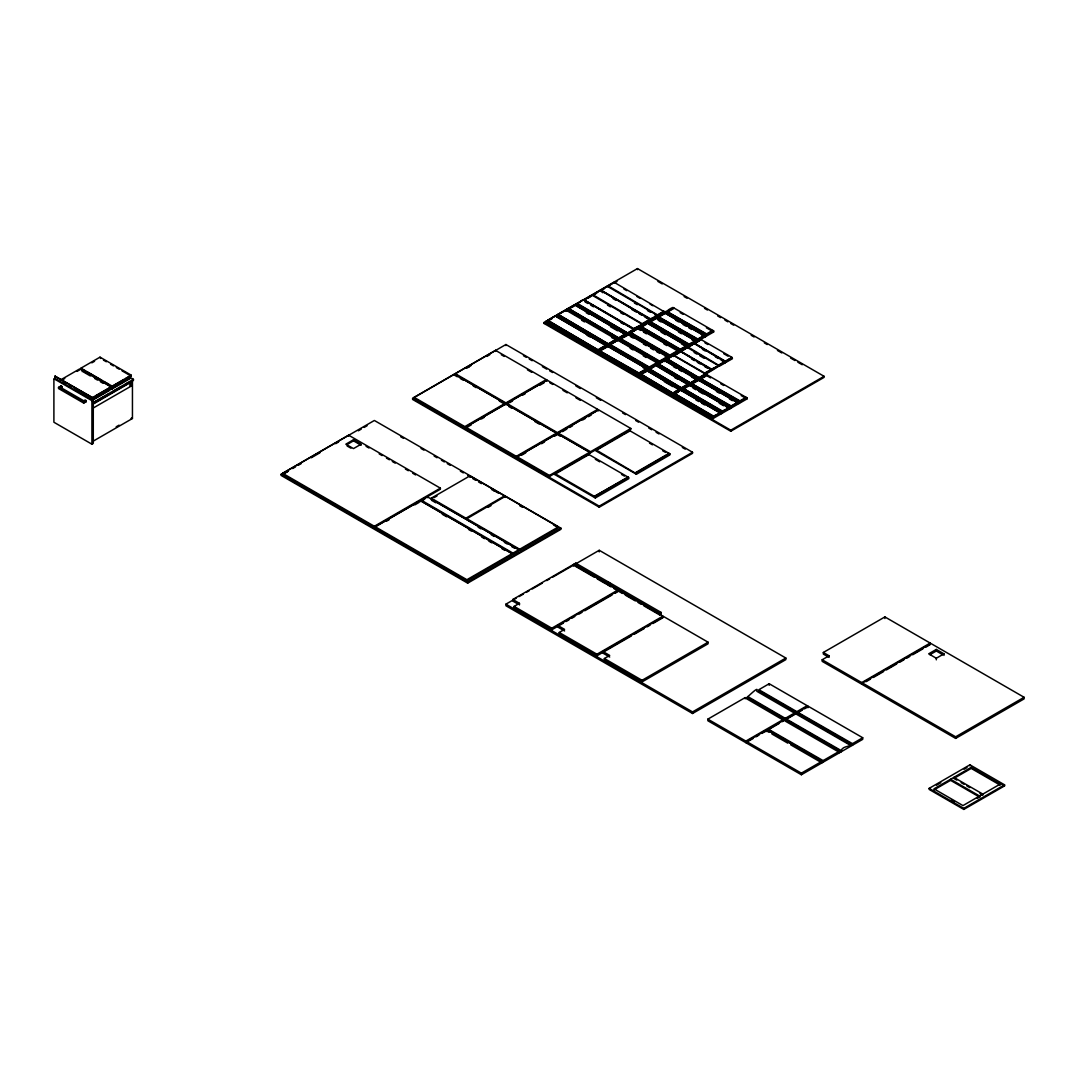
<?xml version="1.0" encoding="UTF-8"?>
<svg xmlns="http://www.w3.org/2000/svg" width="1078" height="1078" viewBox="0 0 1078 1078"><rect width="100%" height="100%" fill="white"/><g stroke="black" fill="none" stroke-linecap="round" stroke-linejoin="round"><path stroke-width="1.5" d="M55.045 378.391L53.9 378.984L53.9 422.239L91.913 444.19L93.287 443.395L93.287 397.998L55.045 376.182L55.045 378.391L93.058 400.329L91.913 401.003L91.913 444.19M93.045 400.45L93.058 398.132L55.045 376.182M765.825 731.45L766.337 730.224L746.609 741.543L746.609 743.133L801.372 774.745L862.723 739.333L862.723 737.743L807.961 706.13L794.796 714.162L794.89 712.814L785.7 718.096L785.889 719.255L783.248 720.832L783.302 719.484L745.855 741.098L707.842 719.147L707.842 720.737L745.855 742.688L753.131 738.484M795.241 714.135L795.753 713.34L786.293 718.959L841.231 750.598C842.578 751.838 837.027 753.872 838.873 751.541L823.403 760.435C824.845 761.432 819.482 764.612 821.005 761.836L801.372 773.155L746.609 741.543M783.746 720.67L784.151 719.929L768.479 729.254L823.511 760.839M862.723 737.743L852.779 743.483C853.426 746.811 842.376 745.329 841.325 750.558M758.858 691.294L759.181 689.516L769.18 683.735L807.193 705.686L807.193 707.276L804.606 708.772M797.626 713.407L852.24 745.383L797.477 713.771L797.882 712.329L852.873 743.887M745.289 697.965L783.154 720.023M707.842 719.147L745.235 697.56C742.297 703.557 759.977 683.331 756.837 691.294L794.796 713.286M759.235 690.809L797.248 712.747M766.202 731.558L768.749 729.227M785.7 719.417L747.687 697.466M786.078 720.347L786.563 718.932M798.016 713.191L852.779 744.804M850.38 745.302L795.564 713.717M60.705 379.847L79.745 368.851L110.953 386.867L110.953 387.837L93.058 398.132M80.971 368.15L100.011 357.155L131.22 375.171L131.22 376.141L112.179 387.137L80.971 369.121L80.971 368.15L112.179 386.167L131.22 375.171M62.066 380.035L64.788 378.459M77.023 371.398L79.745 369.821M91.846 362.841L94.568 361.265M81.578 369.471L85.054 370.765M60.503 387.379L83.761 400.8L85.216 399.965L86.213 401.69L83.761 403.105L58.522 388.525L58.522 387.379L60.974 385.964L61.958 386.544L61.958 387.689L60.503 388.525L60.503 387.379L61.958 386.544M86.213 400.531L83.761 401.946L58.522 387.379M110.953 386.867L91.9 397.863L74.881 388.04M96.023 395.761L108.352 388.632M111.56 386.786L123.135 380.103M125.883 378.513L128.619 376.936M93.26 399.251L129.077 378.567M93.274 399.817L109.727 390.317L109.727 387.837L110.953 387.837M109.323 387.258L112.179 388.902L129.993 378.607L129.993 376.141L131.22 376.141M92.668 402.849L133.443 379.321L133.443 380.372L92.668 403.913M94.514 402.148L108.676 393.969M112.934 391.516L121.423 386.611M125.681 384.159L128.511 382.515M92.681 404.358L130.923 382.272L130.923 386.247L92.681 408.333M116.195 426.807L119.079 425.15M131.071 418.749L131.529 417.954L132.446 418.493L132.446 379.806M93.139 441.185L132.446 418.493M282.584 473.282L348.598 435.175L440.376 488.159L440.376 489.223L374.362 527.331L282.584 474.347L282.584 473.282L374.362 526.266L440.376 488.159M414.141 397.337L454.444 374.066L505.151 403.334L505.151 404.398L464.847 427.67L414.141 398.388L414.141 397.337L464.847 426.605L505.151 403.334M455.212 373.621L495.516 350.35L546.223 379.631L546.223 380.682L505.919 403.954L455.212 374.686L455.212 373.621L505.919 402.902L546.223 379.631M551.882 318.859L545.697 321.918L546.681 320.813L596.942 350.35M547.611 320.274L598.317 350.08L547.611 320.274L555.251 315.867L605.957 345.674L595.945 351.455L546.155 322.174M558.391 315.113L556.019 315.948L557.016 314.843L607.722 344.65L598.721 339.462M557.932 314.318L608.639 344.125L557.932 314.318L565.573 309.898L616.589 339.53L618.044 338.694L567.338 308.887L566.341 309.453L566.799 310.787M568.254 308.348L574.372 304.818L625.078 334.099L618.961 338.155L568.254 308.348L618.961 338.155M577.512 304.077L575.14 304.912L576.137 303.807L626.385 333.345M577.053 303.282L627.76 333.089L577.053 303.807L583.171 299.738L633.877 329.545L625.388 334.449L575.598 305.182M281.062 474.347L374.362 420.474L560.991 528.22L560.991 529.271L467.677 583.144L281.062 475.398L281.062 474.347L467.677 582.093L560.991 528.22M412.604 398.388L505.919 344.515L692.548 452.261L692.548 453.326L599.233 507.199L412.604 399.453L412.604 398.388L599.233 506.134L692.548 452.261M544.161 322.443L637.475 268.57L824.091 376.316L824.091 377.367L730.79 431.24L544.161 323.494L544.161 322.443L730.79 430.189L824.091 376.316M545.697 321.918L547.139 321.608M547.611 320.813L555.251 315.867M556.019 315.948L557.016 315.382L595.878 337.818M557.932 314.843L565.573 310.424L566.031 311.219M566.341 309.992L573.604 306.327M568.254 308.887L574.83 305.613M575.14 304.912L576.137 304.333L583.71 308.712M577.053 303.807L583.171 299.738M583.939 299.832L634.187 328.844L642.286 324.694L634.646 329.639L583.939 299.832L592.038 295.156L643.054 324.788L650.708 320.368L650.25 319.573L642.596 323.993L592.806 294.712L592.348 295.507L600.459 290.292L650.25 319.573M592.348 294.981L600.459 290.292M600.756 290.117L651.004 319.128L657.593 315.867L651.476 319.923L600.756 290.117L607.332 286.317L658.348 315.948L664.466 311.892L659.574 315.248M607.642 286.142L614.217 282.342L664.008 311.623L657.89 315.153L608.1 285.872L607.642 286.667L614.217 282.342M282.584 474.347L288.325 471.032M292.637 468.539L295.507 466.882M298.377 465.224L301.247 463.567M311.286 457.773L319.897 452.8M335.676 443.691L338.546 442.034M468.162 367.194L471.046 365.536M486.879 356.4L489.762 354.729M583.939 300.358L592.038 295.156M600.756 290.642L607.332 286.317M285.427 472.878L288.352 471.194M358.327 430.796L361.251 429.111M364.162 427.427L367.072 425.743M466.558 368.312L469.469 366.628M544.161 323.494L548.54 320.974M567.486 310.033L570.41 308.348M587.901 298.242L590.811 296.571M593.735 294.887L596.646 293.203M601.025 290.669L603.936 288.985M614.15 283.096L617.061 281.412M546.155 322.699L548.877 321.123M556.477 316.218L559.212 315.167M353.49 439.77L345.836 444.19L353.49 448.596L361.13 444.19L353.49 439.77L353.49 440.821L361.13 445.241M347.116 444.513L353.49 440.821M634.187 328.318L641.828 324.424M642.596 323.454L650.25 319.048M651.004 318.603L657.135 315.598M657.89 314.628L664.008 311.097M545.697 321.379L596.404 350.66L605.957 345.135M556.477 316.743L606.267 345.486L608.181 343.855M608.639 343.599L616.293 339.179L606.267 345.486M566.341 309.453L617.047 338.735L625.078 334.099M625.388 334.449L633.877 329.019M634.187 328.844L642.286 324.694M642.596 323.993L650.708 319.829M651.004 319.128L657.593 315.867M465.615 427.05L505.919 403.778L556.625 433.06L556.625 434.111L516.322 457.382L465.615 428.114L465.615 427.05L516.322 456.331L556.625 433.06M506.687 403.334L546.991 380.062L597.697 409.344L597.697 410.408L557.393 433.679L506.687 404.398L506.687 403.334L557.393 432.615L597.697 409.344M643.121 367.652L647.487 370.172L637.933 375.696L597.172 352.156L597.172 351.105C598.654 349.42 598.762 352.371 598.155 350.525M617.963 340.149L599.543 350.795C598.047 348.437 607.588 345.445 607.642 346.105L647.487 369.121L647.945 371.317L679.383 389.468L687.872 384.576L655.518 365.361L649.401 368.892L681.754 388.107L649.401 368.892M649.252 368.636C648.35 367.787 653.942 365.927 657.823 363.151L657.823 364.216L648.255 369.741L607.493 346.2L607.493 345.135C608.976 343.464 609.083 346.402 608.491 344.569M617.505 339.88C593.116 353.759 633.594 330.825 610.323 344.569L649.252 367.046L656.906 362.626L657.364 363.421L649.252 367.571L610.323 345.095M617.963 340.675L617.815 339.179C619.298 337.495 619.419 340.446 618.812 338.6M686.807 345.89L680.231 349.151L641.302 326.674L680.231 349.69L686.807 345.89L687.265 347.21L679.234 351.846L638.472 328.318L620.187 338.869C624.809 331.485 635.185 333.318 620.645 338.6L659.574 361.076L667.228 356.67L667.686 357.451L659.574 361.615L620.645 339.139M628.299 334.719L628.137 333.21C629.633 331.539 629.741 334.476 629.134 332.644M638.163 327.955C613.759 341.847 654.252 318.899 630.967 332.644L669.896 355.12L677.55 350.7L678.008 351.495L669.896 355.646L630.967 333.169M638.621 328.75L638.472 327.254C639.955 325.583 640.062 328.52 639.456 326.674M666.312 312.243L665.854 311.448L664.856 312.014L664.856 313.078L705.618 336.619L713.649 331.984L713.649 330.919L673.804 307.917L640.844 326.944C639.227 324.667 647.514 322.578 647.42 323.144L686.349 345.62M695.606 340.81L689.017 344.084L650.088 321.608L689.017 344.61L696.065 341.079L696.065 342.13L688.034 346.766L647.258 323.238L647.258 322.174C648.754 320.503 648.862 323.44 648.255 321.608M655.747 317.808C642.286 327.335 653.443 316.366 656.206 318.064L695.148 340.54M656.057 318.158L656.057 317.094C657.54 315.423 657.661 318.36 657.054 316.528M664.547 312.728C651.085 322.255 662.242 311.286 665.005 312.997L704.85 335.999L704.85 337.064L696.819 341.699L657.513 318.994M673.346 307.648C659.884 317.175 671.042 306.206 673.804 307.917M597.172 351.105L599.072 350.525M599.072 350L607.183 345.849M607.493 345.135L609.407 344.569M617.815 339.179L619.729 338.6M619.729 338.074L627.841 333.924M628.137 333.21L630.051 332.644M638.472 327.254L640.386 326.674M640.386 326.149L646.962 322.888M647.258 322.174L649.172 321.608M656.057 317.094L657.971 316.528M664.856 312.014L666.77 311.448M465.615 428.114L471.369 424.786M481.448 418.965L484.332 417.307M509.571 402.741L512.441 401.07M522.52 395.249L525.404 393.591M539.795 385.277L544.107 382.784M597.63 351.361L599.072 351.051L638.014 374.066M618.273 339.974L619.729 339.139L658.658 362.141L618.273 339.435M638.931 327.523L640.386 327.213L679.315 350.215L666.339 342.723M597.63 351.9L599.072 351.051M646.571 368.582L638.931 373.001L600.001 351.051L607.642 346.644M607.952 345.405L648.336 368.097L609.407 345.62M628.595 333.479L668.98 356.171L630.051 333.695M638.931 328.049L640.386 327.739L663.455 341.066M641.302 327.213L646.194 324.384M650.088 322.133L656.206 318.603M656.515 317.363L696.9 340.055L657.971 317.579M703.934 335.474L697.816 339.004L658.887 317.053L665.005 313.523M665.315 312.283L705.699 334.988L666.77 312.512M712.733 330.394L706.616 333.924L667.686 311.973L673.804 308.443M598.088 352.156L637.017 374.106L638.014 373.527M608.41 346.2L647.339 368.15L648.336 367.571M618.732 340.23L657.661 362.181L658.658 361.615M629.053 334.274L667.996 356.225L668.98 355.646M639.389 328.318L678.318 350.256L679.315 349.69M647.716 322.443L687.117 345.176L688.101 344.61L649.172 322.133L688.101 344.61M656.974 318.158L695.903 340.109L696.9 339.53M665.773 313.078L704.702 335.029L705.699 334.449M637.017 374.106L638.931 374.592L638.472 373.796M600.001 351.051L638.931 373.527L647.029 368.851M647.339 368.15L647.797 368.945L648.794 367.841M657.661 362.181L659.574 362.666L659.116 361.871M667.996 356.225L669.896 356.71L669.438 355.915M678.318 350.256L680.231 350.741L679.773 349.946M687.117 345.176L689.017 345.674L688.559 344.879M695.903 340.109L697.816 340.594L697.358 339.799M658.887 317.053L697.816 339.53L704.392 335.73M704.702 335.029L706.616 335.514L706.157 334.719M667.686 311.973L706.616 334.449L713.191 330.65M637.475 374.901L638.931 374.066M638.931 374.592C639.833 372.247 643.849 371.883 647.487 369.121M647.797 368.945L649.252 368.097M657.661 362.707L659.574 362.141M659.574 362.666C660.491 360.335 664.506 359.958 668.144 357.195L668.144 358.246L658.577 363.771L617.815 340.23M668.454 357.02L669.896 356.171M669.896 356.71C670.812 354.366 674.828 354.002 678.466 351.226L678.466 352.29L670.273 357.02M678.318 350.795L680.231 350.215M680.231 350.741C681.121 348.625 683.708 348.652 687.265 346.159M687.117 345.715L689.017 345.135M689.017 345.674C689.92 343.559 692.507 343.572 696.065 341.079M696.361 340.365L697.816 340.055M697.816 340.594C698.706 338.479 701.306 338.492 704.85 335.999M704.702 335.554L706.616 334.988M706.616 335.514C707.505 333.398 710.092 333.412 713.649 330.919M375.131 526.711L420.407 500.569L512.198 553.566L512.198 554.618L466.909 580.759L375.131 527.775L375.131 526.711L466.909 579.708L512.198 553.566M421.175 500.125L427.144 496.688L518.922 549.672L518.922 550.737L512.953 554.186L421.175 501.189L421.175 500.125L512.953 553.122L518.922 549.672M641.073 374.767L638.702 375.602L639.685 374.497L671.581 393.443M640.615 373.972L672.968 393.187L640.615 373.972L646.733 370.441L679.086 389.643L670.597 394.548L639.16 375.872M680.38 388.363L648.484 369.431L647.487 369.997L679.841 388.673L687.872 384.037M658.2 363.812L690.553 383.027L658.2 363.812L664.317 360.281L696.671 379.496L688.182 384.388L656.286 365.455L657.284 364.351L689.637 383.552L657.742 365.146L658.658 364.607M665.086 359.836L666.083 359.27L698.436 378.472L666.083 359.796L665.086 360.375L697.439 379.052L665.544 361.17L667.457 359.54M666.999 358.745L699.352 377.947L666.999 358.745L673.117 355.201L705.618 374.147L711.736 370.616L711.278 369.821L705.16 373.352L674.343 355.565L680.002 352.29M386.45 521.24L389.279 519.609M414.747 504.895L418.992 502.456M421.175 501.189L424.759 499.127M638.702 375.602L640.157 375.292M640.615 374.497L647.191 371.236M647.487 370.522L648.484 369.956L678.951 387.541M649.401 369.431L654.306 366.601M656.286 365.455L657.284 364.351M658.2 364.351L664.317 360.82L664.776 361.615M666.999 359.27L673.117 355.74L673.575 356.535M673.885 355.821L680.461 351.495L711.278 369.821M680.757 351.32L712.046 369.377L718.622 366.116L712.504 370.172L680.757 351.32L687.346 347.52L719.39 366.197L725.507 362.666L725.049 361.871L718.932 365.402L688.101 347.076L687.643 347.871L694.219 343.545L725.049 361.871M687.643 347.345L694.219 343.545M694.528 343.37L701.104 339.57L731.935 357.37L725.817 361.426L694.528 343.37L726.276 362.221L732.393 358.691L731.935 357.896M648.943 370.226L649.859 369.687M680.757 351.846L687.346 347.52M694.987 343.639L701.104 339.57M558.31 526.94L519.69 549.241L466.68 518.639L466.68 519.69L519.69 550.292L558.31 527.991L558.31 526.94L505.312 496.338L465.925 519.246L431.267 499.249L431.267 498.184L469.9 475.883L504.544 495.893L504.544 496.958M434.138 497.591L436.994 495.947M517.09 456.762L557.393 433.504L589.747 452.181L589.747 453.232L549.443 476.503L517.09 457.827L517.09 456.762L549.443 475.452L589.747 452.181M558.161 433.06L598.465 409.788L630.819 428.465L630.819 429.529L590.515 452.8L558.161 434.111L558.161 433.06L590.515 451.736L630.819 428.465M521.402 455.334L525.727 452.841M541.56 443.705L544.444 442.034M554.51 436.226L557.393 434.555L560.21 436.186M562.473 431.618L566.799 429.125M569.669 427.467L572.553 425.81M582.632 419.989L585.516 418.331M588.386 416.66L591.27 415.003M705.16 372.826L711.278 369.296M712.046 368.851L718.164 365.846M718.932 364.876L725.049 361.346M725.817 360.901L731.935 357.37M705.16 373.352L711.736 370.091M712.046 369.377L718.622 366.116M718.932 365.402L725.507 362.141M725.817 361.426L732.393 358.166M670.597 394.548L679.086 389.118M688.182 384.388L696.671 378.957M696.981 378.782L698.894 377.677M699.352 377.421L705.47 373.891L696.981 379.321M720.158 412.834L713.569 416.095L674.639 393.618L713.569 416.634L720.616 413.103L720.616 414.154L712.585 418.79L671.81 395.262L671.81 394.198C673.305 392.513 673.413 395.464 672.807 393.618M680.757 390.088C666.002 399.345 678.224 388.255 680.757 390.088L719.7 412.564M728.944 407.754L722.368 411.028L683.439 388.552L722.368 411.553L729.402 408.023L729.402 409.074L721.371 413.709L680.609 390.182L680.609 389.118C682.091 387.447 682.212 390.384 681.606 388.552M689.098 384.752L682.98 388.808L682.522 388.013L689.098 384.752L689.556 385.547L683.439 389.077M689.556 385.547L689.408 384.037C690.89 382.367 690.998 385.304 690.405 383.472M697.897 379.672L691.321 383.472L697.439 379.402L698.355 380.467L692.238 383.997L731.167 405.948L737.285 402.404L738.201 403.994L730.17 408.643L689.408 385.102M698.355 380.467L698.207 378.957C699.689 377.287 699.797 380.224 699.191 378.391M707.155 374.861C692.386 384.105 704.621 373.015 707.155 374.861L747 397.863L747 398.927L738.969 403.563L698.207 380.022M671.81 394.198L673.723 393.618M673.723 393.093L680.299 389.832M680.609 389.118L682.522 388.552M689.408 384.037L691.321 383.472M698.207 378.957L700.107 378.391M700.107 377.852L706.696 374.592M672.268 394.993L673.723 394.157L712.652 417.159L672.268 394.467M681.067 389.387L698.355 379.928L737.285 402.404M698.665 379.227L700.107 378.917L739.05 401.919L713.097 386.935M674.639 394.157L678.318 392.028M689.866 384.307L718.716 400.342M698.665 379.752L700.107 379.443L710.213 385.277M746.084 397.337L739.966 400.868L701.037 378.917L707.155 375.387M431.267 498.184L465.925 518.195L504.544 495.893M488.145 507.307L491.002 505.649M555.022 473.633L581.029 458.096M588.521 454.296L581.945 457.557M596.094 449.93L622.1 434.38M629.592 430.58L623.017 433.855M554.564 474.428L595.326 497.969L628.824 478.632L627.908 477.042L594.409 496.379L554.564 473.377L554.564 474.428L581.945 458.622M582.861 458.096L588.979 454.566M596.552 450.186L623.017 434.906M623.933 434.38L630.051 430.85M672.726 395.262L711.669 417.199L712.652 416.634M681.067 389.913L721.451 412.079L682.522 389.077L721.451 411.553M690.324 385.102L730.251 406.999L721.6 402.013M699.123 380.022L738.053 401.973L739.05 401.393M711.669 417.199L713.569 417.685L713.11 416.89M720.454 412.119L722.368 412.604L721.91 411.809M729.254 407.053L731.167 407.538L730.709 406.743M692.238 383.997L731.167 406.473L737.743 402.673M738.053 401.973L739.966 402.458L739.508 401.663M701.037 378.917L739.966 401.393L746.542 397.593M711.669 417.738L713.569 417.159M713.569 417.685C714.471 415.569 717.059 415.596 720.616 413.103M720.454 412.658L722.368 412.079M722.368 412.604C723.257 410.489 725.858 410.516 729.402 408.023M729.254 407.578L731.167 406.999M731.167 407.538C732.056 405.422 734.644 405.436 738.201 402.943M738.053 402.498L739.966 401.919M739.966 402.458C740.855 400.342 743.443 400.356 747 397.863M635.481 472.663L668.98 453.326L669.896 453.851L669.896 454.916L636.397 474.253L595.635 450.725L595.635 449.661L635.939 473.458L669.896 453.851M594.409 496.379L628.366 477.298M635.481 473.202L669.438 453.595M594.409 496.904L628.824 477.567M518.127 604.152L512.805 601.079L512.805 599.489L573.456 564.468L617.815 590.084L617.815 591.674L614.945 593.331M574.224 564.023L575.746 563.147L608.868 582.268L608.868 583.858L607.345 584.734L607.345 583.144L574.224 564.023L574.224 565.613L594.382 577.256M552.569 577.229L599.233 550.292L785.849 658.038L785.849 659.628L692.548 713.501L505.919 605.755L505.919 604.165L516.133 598.277M519.044 596.592L523.423 594.072M526.333 592.388L529.244 590.704M532.168 589.019L542.369 583.117M546.748 580.597L549.659 578.913M563.295 623.151L551.815 629.781L514.098 608.005L514.098 606.415L519.461 603.33L519.461 604.92M607.345 583.144L608.868 582.268M610.956 586.836L608.1 585.179L608.1 583.589L609.636 582.713L661.11 612.425L661.11 614.015L659.574 614.891L643.849 605.823M514.098 606.415L551.815 628.191L617.815 590.084M564.589 630.967L557.932 627.126L557.932 625.536L618.583 590.528L662.943 616.131L662.943 617.721L652.904 623.529M566.166 621.494L569.036 619.837M571.906 618.179L574.776 616.522M579.075 614.042L581.945 612.385M584.815 610.727L612.075 594.989M631.371 635.953L596.942 655.828L559.226 634.066L559.226 632.476L564.589 629.377L557.932 625.536M608.1 583.589L659.574 613.301L661.11 612.425M559.226 632.476L596.942 654.238L662.943 616.131M603.06 651.597L663.711 616.576L708.071 642.192L708.071 643.782L642.057 681.889L604.354 660.113L604.354 658.523L609.703 655.437L603.06 651.597L603.06 653.187L609.703 657.028M634.241 634.295L644.294 628.487M647.164 626.83L650.034 625.173M604.354 658.523L642.057 680.299L708.071 642.192M505.919 604.165L692.548 711.911L785.849 658.038M823.336 652.473L829.063 655.788L829.063 657.378L823.336 654.063L823.336 652.473L884.903 616.926L930.179 643.067L930.179 644.657L925.813 647.177M930.179 643.067L861.726 682.59L861.726 684.18L822.177 661.353L822.177 659.763L829.063 655.788M807.193 705.686L797.194 711.467L797.841 712.288M756.042 736.8L758.952 735.129M761.863 733.444L779.34 723.351M782.251 721.667L802.032 710.254M862.494 683.034L930.947 643.512L1024.1 697.291L1024.1 698.881L955.647 738.403L862.494 684.624L862.494 683.034L955.647 736.813L1024.1 697.291M866.092 681.66L870.458 679.14M873.382 677.456L883.569 671.567M886.48 669.883L896.68 663.994M899.591 662.323L903.957 659.79M906.881 658.119L909.792 656.435M912.702 654.75L922.889 648.862M943.964 653.834L936.31 649.414L928.67 653.834L936.31 658.254L943.964 653.834L943.964 655.424M929.937 654.683L936.31 651.004L942.684 654.683M929.155 788.368L969.917 764.828L1004.575 784.838L1004.575 785.889L963.799 809.43L929.155 789.433L929.155 788.368L963.799 808.365L1004.575 784.838M936.432 785.229L940.798 782.709M964.096 769.261L967.006 767.576M1000.209 784.083L971.224 767.347L933.979 788.853L962.964 805.589L1000.209 784.083L1000.209 785.148L971.224 768.412L954.03 778.329M933.979 789.918L951.16 779.987M977.288 798.38L980.158 796.723M747.782 696.55L785.646 718.554M657.89 281.412L662.256 283.932M684.126 296.571L687.05 298.242M704.54 308.348L707.451 310.033M717.665 315.921L720.576 317.606M724.955 320.139L727.866 321.823M730.79 323.494L733.7 325.179M751.191 335.285L754.115 336.969M764.315 342.858L767.24 344.542M777.44 350.431L781.82 352.964M790.565 358.017L794.931 360.537M797.855 362.221L802.221 364.741M680.164 312.647L683.075 314.331M706.373 327.779L713.649 331.984M623.906 288.998L626.803 290.669M636.95 296.531L639.847 298.202M649.98 304.05L652.877 305.721M675.731 320.247L678.655 321.931M683.021 324.451L685.931 326.135M688.842 327.806L691.753 329.491M701.94 335.379L704.85 337.064M704.972 342.871L707.869 344.529M723.729 353.692L728.068 356.198M634.403 303.012L637.3 304.683M647.447 310.531L650.344 312.216M654.696 314.722L657.593 316.393M658.2 320.274L661.124 321.958M678.588 332.051L681.498 333.735M691.699 339.61L696.065 342.13M702.425 349.339L705.308 351.01M715.401 356.831L718.298 358.502M721.182 360.173L725.507 362.666M600.459 290.817L602.898 292.758M613.032 298.619L615.929 300.29M631.87 309.494L636.222 312M639.119 313.671L642.016 315.342M644.913 317.026L650.708 320.368M661.057 332.078L665.422 334.611M681.444 343.855L685.81 346.375M694.097 352.479L696.981 354.15M699.865 355.821L704.19 358.314M607.52 305.141L610.418 306.826M620.564 312.674L623.461 314.345M691.537 358.961L694.421 360.618M697.318 362.289L700.201 363.96M704.527 366.453L707.411 368.124M640.615 330.434L637.704 328.75L637.704 327.699M643.526 332.118L646.436 333.803M663.913 343.882L666.824 345.566M585.058 301.894L587.901 303.538M590.744 305.182L593.587 306.812M620.618 322.43L623.461 324.06M707.694 376.222L710.604 377.906M720.791 383.795L723.702 385.479M741.179 395.559L747 398.927M668.454 356.481L668.912 357.815L628.137 334.274M586.553 310.356L624.957 332.523M575.14 304.387L625.388 333.924M630.293 336.403L633.204 338.074M643.391 343.963L646.301 345.647M650.667 348.167L653.578 349.851M656.502 351.522L659.413 353.207M665.234 356.575L668.144 358.246M586.216 312.714L589.06 314.358M610.404 326.674L617.505 330.784M696.671 379.496L691.928 377.287M673.346 366.56L676.202 368.204M679.073 369.862L681.929 371.506M716.358 391.395L719.282 393.079M729.469 398.954L732.38 400.639M569.224 310.504L616.171 337.603M616.293 339.705L611.563 337.508M581.689 320.26L584.532 321.904M630.158 348.248L633.069 349.919M643.256 355.807L646.167 357.492M730.251 406.473L691.321 384.523M656.286 364.916L688.182 383.862M689.556 385.008L728.485 407.484M674.558 377.408L677.415 379.065M693.006 388.067L695.916 389.751M698.827 391.422L703.206 393.942M719.215 403.199L723.581 405.719M726.491 407.403L729.402 409.074M556.019 315.423L606.267 344.96M647.797 368.406L648.255 369.741M587.011 335.258L589.855 336.902M664.331 381.666L672.901 386.611M695.862 399.871L698.773 401.542M701.684 403.226L704.594 404.91M548.567 322.43L552.839 324.882M555.682 326.526L588.399 345.418M591.243 347.062L595.514 349.528M600.513 352.412L616.387 361.575M619.271 363.246L629.363 369.067M632.247 370.738L636.572 373.231M641.585 376.128L670.152 392.621M637.475 374.376L637.933 375.696M638.702 375.077L670.597 394.022M523.423 355.686L526.333 357.37M529.244 359.041L532.168 360.726M542.369 366.628L546.748 369.148M549.659 370.832L552.569 372.516M575.908 385.978L580.274 388.511M596.309 397.769L600.689 400.288M622.558 412.914L625.469 414.599M635.683 420.501L638.594 422.185M648.808 428.074L651.718 429.758M656.098 432.278L659.008 433.962M682.334 447.437L685.258 449.122M501.31 354.756L504.208 356.427M527.398 369.808L531.737 372.314M549.888 382.798L552.785 384.469M562.932 390.33L567.271 392.837M575.975 397.849L580.314 400.369M668.98 453.326L629.134 430.324L629.134 431.375M649.522 443.152L652.433 444.823M662.62 450.712L665.53 452.396M457.341 376.788L454.444 375.117L454.444 374.066M460.239 378.472L463.136 380.143M473.282 385.991L476.18 387.662M499.357 401.056L503.709 403.563M508.816 406.514L511.713 408.185M534.904 421.565L539.243 424.072M627.908 477.042L588.062 454.027L588.062 455.091M595.339 459.295L599.718 461.815M621.548 474.428L624.458 476.099M822.177 659.763L861.726 682.59M400.612 436.684L403.522 438.369M421.026 448.461L423.937 450.146M434.151 456.048L437.062 457.732M441.441 460.252L444.352 461.936M447.262 463.621L450.186 465.305M460.387 471.194L463.311 472.878M467.677 475.398L470.601 477.082M493.926 490.557L498.292 493.077M553.701 525.067L556.612 526.751M472.784 478.619L475.667 480.276M478.565 481.947L481.448 483.618M491.555 489.452L494.438 491.123M519.636 505.663L522.493 507.32M998.794 782.561L1004.575 785.889M956.765 780.108L953.855 778.437L953.855 777.373L982.853 794.109L982.853 795.173L979.942 793.489M961.104 782.615L964.001 784.285M966.899 785.97L969.809 787.641M597.266 578.913L605.903 583.912M613.827 588.48L622.397 593.439M625.267 595.083L635.265 600.864M638.136 602.521L640.992 604.165M366.075 446.332L368.986 448.017M379.186 453.892L382.097 455.576M386.476 458.11L389.387 459.78M392.298 461.465L395.208 463.149M405.409 469.038L408.319 470.722M412.699 473.242L415.609 474.926M347.116 445.982L350.943 448.192M951.362 799.957L954.259 801.628M431.51 500.273L435.889 502.793M478.133 527.182L481.044 528.867M491.245 534.755L494.155 536.44M504.356 542.328L507.266 544.013M511.632 546.533L514.556 548.217M759.235 689.92L797.248 711.871M758.858 691.025L796.709 713.057M797.477 713.501L852.388 745.289M442.263 514.246L446.629 516.766M468.485 529.392L471.396 531.077M481.596 536.965L484.507 538.636M488.886 541.169L491.797 542.84M501.998 548.729L504.908 550.413M786.468 719.861L841.231 751.474M786.078 720.077L840.692 751.784M747.148 697.776L785.161 719.727M785.458 721.222L838.778 752.013M768.641 730.143L823.403 761.769M766.202 730.682L769.072 732.339M771.956 734.01L787.816 743.16M790.7 744.817L820.964 762.294M100.631 358.475L100.011 357.155M103.475 360.119L106.331 361.777M110.616 364.243L113.473 365.9M116.33 367.544L119.186 369.188M122.043 370.845L129.185 374.969M130.546 377.65L133.443 379.321M512.805 599.489L519.461 603.33M130.923 382.272L129.926 381.706L129.926 385.668L130.923 386.247M87.897 372.422L100.753 379.833M105.038 382.313L107.894 383.957M83.208 371.829L90.35 375.952M94.635 378.418L97.492 380.076M100.348 381.72L103.205 383.364M63.535 381.491L66.378 383.121M69.208 384.765L72.051 386.396M61.958 387.689L60.974 385.964M85.216 401.11L86.213 401.69M92.304 400.881L54.291 378.93M971.224 767.347L971.224 768.412M969.917 764.828L969.917 765.892M963.799 808.365L963.799 809.43M955.647 736.813L955.647 738.403M936.31 649.414L936.31 651.004M936.31 658.254L936.31 659.844M884.903 616.926L884.903 618.516M807.961 706.13L807.961 707.72M801.372 773.155L801.372 774.745M769.18 683.735L769.18 685.325M745.855 741.098L745.855 742.688M738.969 403.563L738.511 402.768M730.79 430.189L730.79 431.24M730.17 408.643L729.712 407.848M721.371 413.709L720.912 412.914M712.585 418.79L712.127 417.994M706.238 374.322L706.238 375.387M705.618 336.619L705.16 335.824M697.439 379.402L697.439 380.467M696.819 340.635L696.819 341.699M692.548 711.911L692.548 713.501M688.64 384.482L688.64 385.547M688.034 346.766L687.575 345.971M679.841 389.562L679.841 390.627M679.234 351.846L678.776 351.051M672.888 307.378L672.888 308.443M664.088 312.458L664.088 313.523M659.574 613.301L659.574 614.891M658.577 363.771L658.119 362.976M655.289 317.538L655.289 318.603M646.504 322.618L646.504 323.683M642.057 680.299L642.057 681.889M637.475 268.57L637.475 269.635M636.397 474.253L635.939 473.458M627.383 333.654L627.383 334.719M617.047 339.624L617.047 340.675M609.636 582.713L609.636 584.289M606.725 345.58L606.725 346.644M599.233 506.134L599.233 507.199M599.233 550.292L599.233 551.882M598.465 409.788L598.465 410.839M596.942 654.238L596.942 655.828M596.404 350.66L595.945 351.455M595.326 497.969L594.867 497.174M590.515 451.736L590.515 452.8M575.746 563.147L575.746 564.737M573.456 564.468L573.456 566.058M557.393 432.615L557.393 433.679M551.815 628.191L551.815 629.781M549.443 475.452L549.443 476.503M546.991 380.062L546.991 381.127M519.69 549.241L519.69 550.292M516.322 456.331L516.322 457.382M512.953 553.122L512.953 554.186M505.919 344.515L505.919 345.58M505.919 402.902L505.919 404.843M505.312 496.338L505.312 497.389M495.516 350.35L495.516 351.415M469.9 475.883L469.9 476.948M467.677 582.093L467.677 583.144M466.909 579.708L466.909 580.759M465.925 518.195L465.925 519.246M464.847 426.605L464.847 427.67M427.144 496.688L427.144 497.753M420.407 500.569L420.407 501.634M374.362 526.266L374.362 527.331M348.598 435.175L348.598 436.24M112.179 386.167L112.179 388.902M83.761 400.8L83.761 403.105M82.197 369.121L82.197 371.587M55.274 376.047L55.274 379.416M979.565 796.009L950.567 779.273L950.567 780.337L979.565 797.073L979.565 796.009M823.026 761.984L768.102 730.453L823.026 761.984"/></g></svg>
